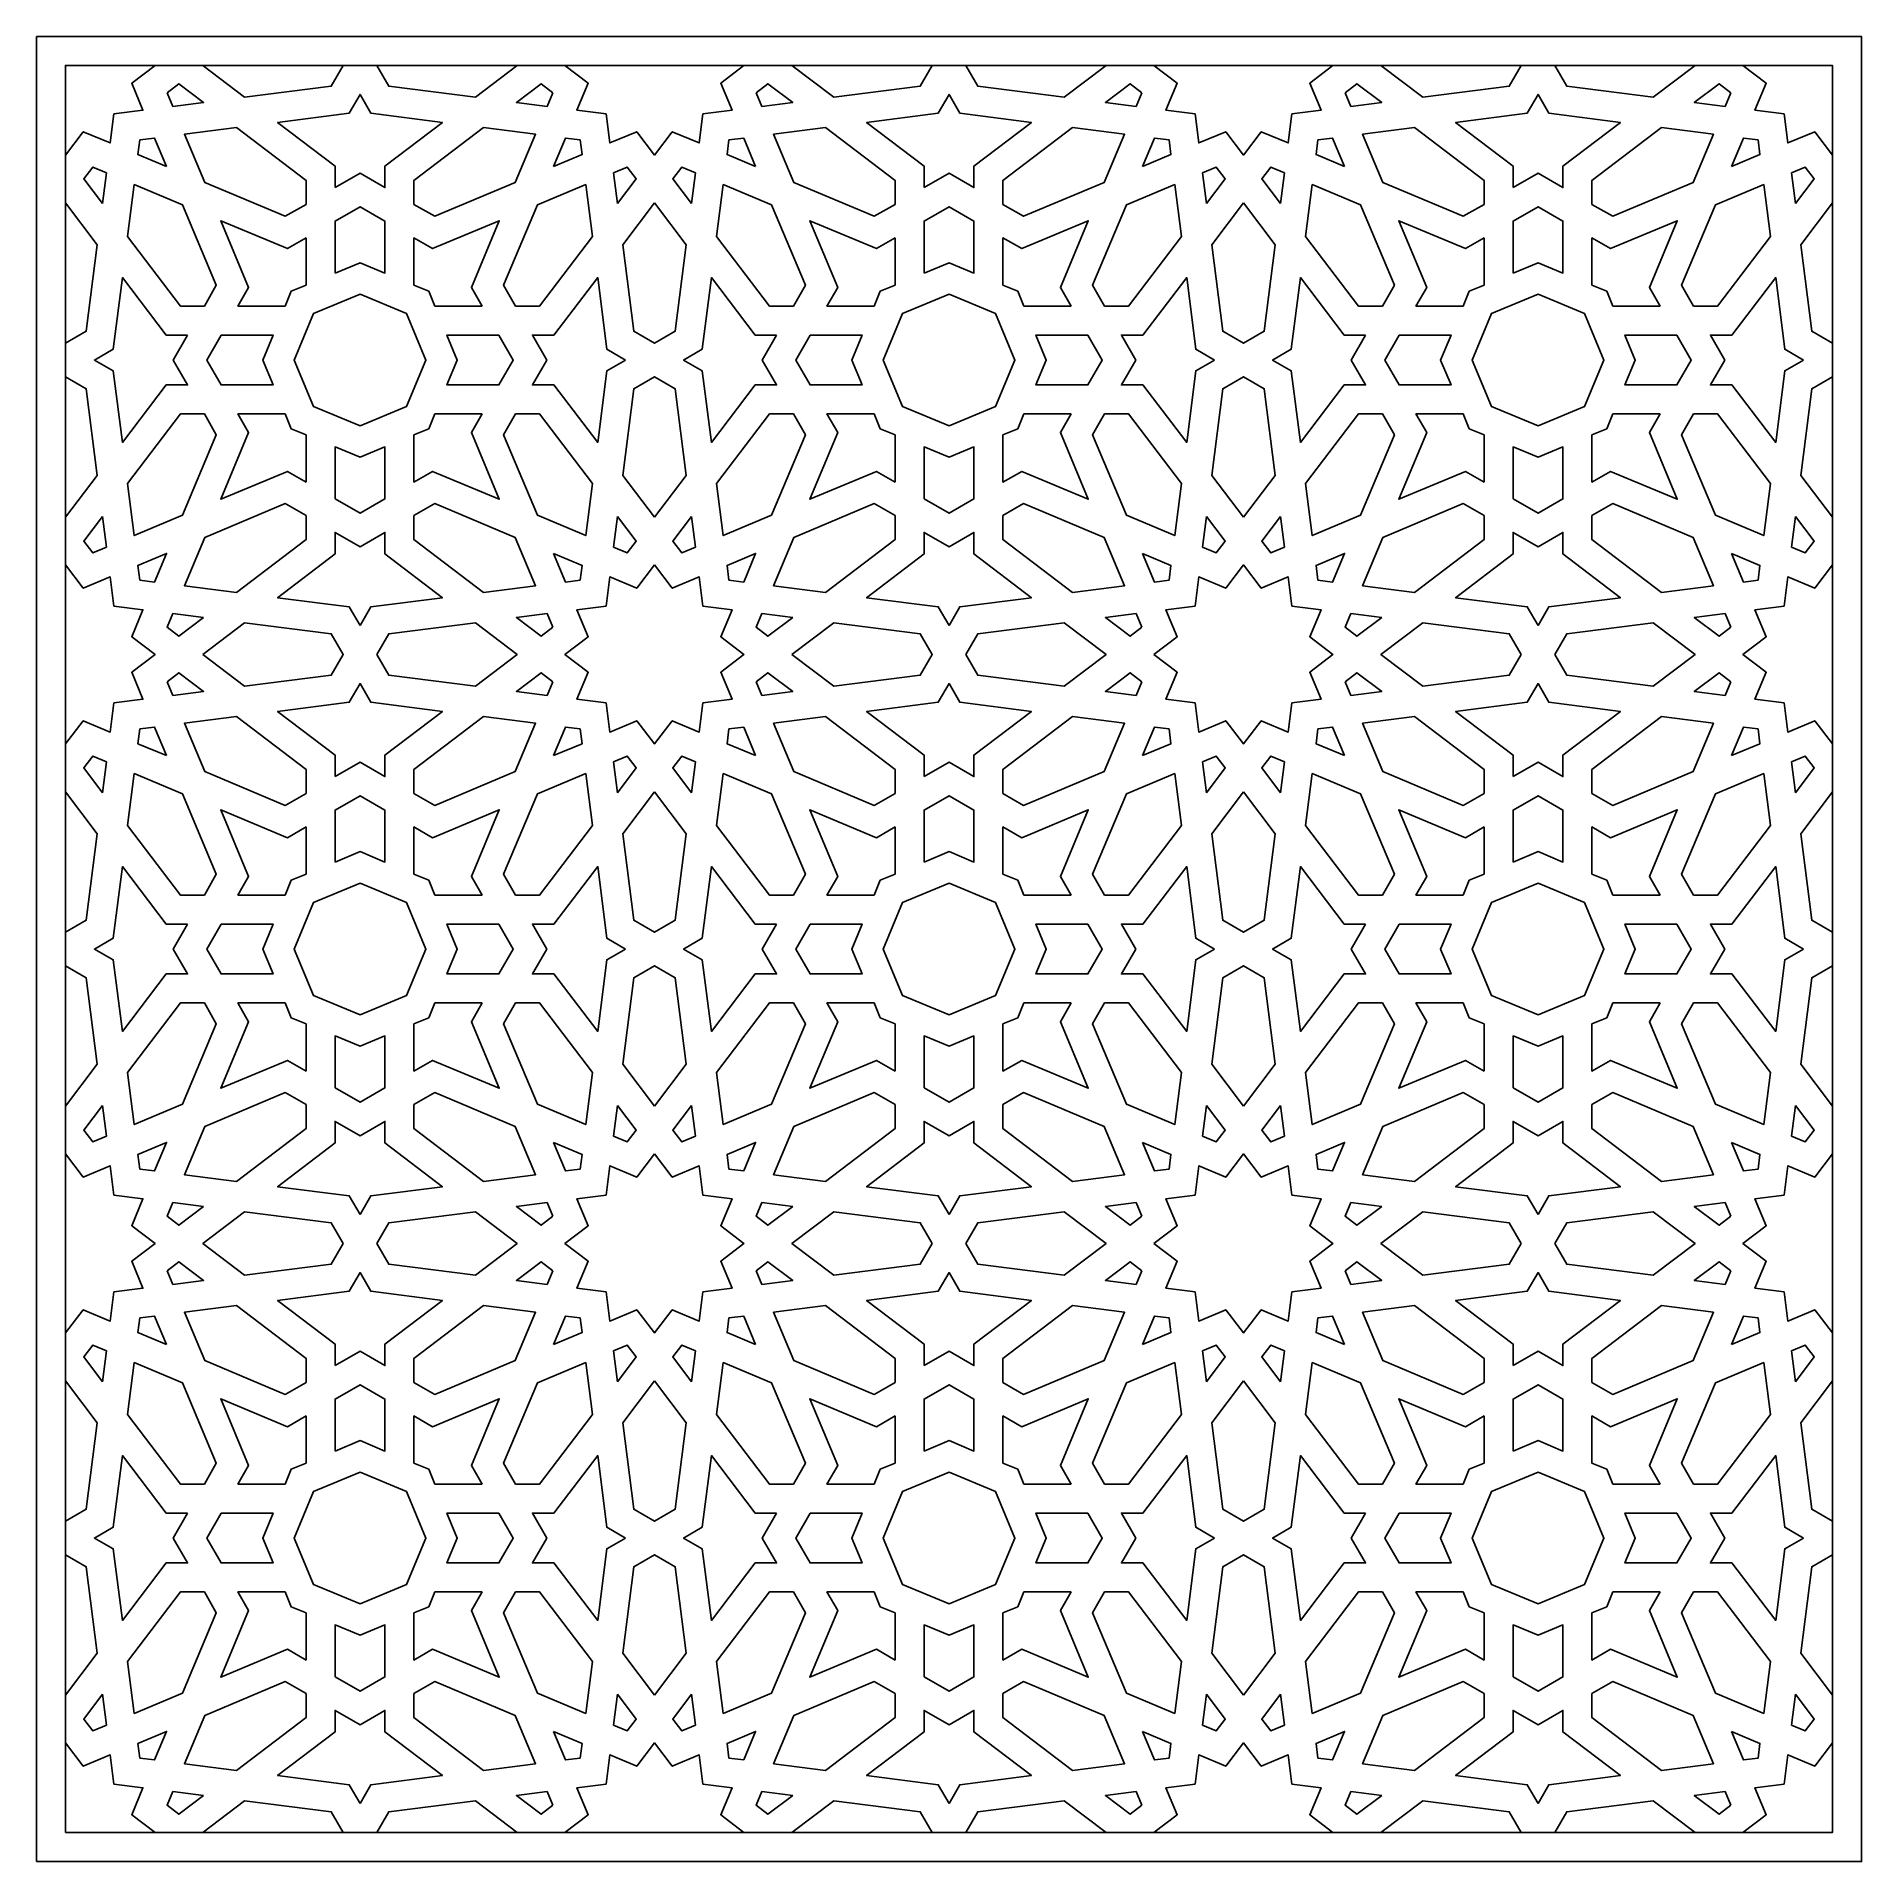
# Model space of a CAD drawing. Extents: x 230 to 522, y 189 to 482.
import ezdxf

# ---------------------------------------------------------------- set-up
doc = ezdxf.new("R2010")
doc.units = 0
doc.layers.get('0').update_dxf_attribs({"color": 1, "linetype": 'CONTINUOUS'})

msp = doc.modelspace()

# ---------------------------------------------------------------- linework, layer by layer
for points in [[(229.85, 189.26), (522.25, 189.26), (522.25, 481.66), (229.85, 481.66)], [(234.49, 193.91), (517.6, 193.91), (517.6, 477.02), (234.49, 477.02)], [(250.78, 472.65), (251.7, 470.46), (256.63, 471.08), (252.67, 474.1)], [(312.58, 472.65), (310.69, 474.1), (306.73, 471.08), (311.66, 470.46)], [(345.14, 472.65), (346.07, 470.46), (351, 471.08), (347.04, 474.1)], [(406.95, 472.65), (405.05, 474.1), (401.1, 471.08), (406.03, 470.46)], [(439.51, 472.65), (440.43, 470.46), (445.37, 471.08), (441.41, 474.1)], [(501.32, 472.65), (499.42, 474.1), (495.46, 471.08), (500.4, 470.46)], [(277.68, 457.45), (277.68, 460.9), (268.47, 467.91), (279.95, 469.38), (281.68, 472.37), (283.41, 469.38), (294.88, 467.91), (285.68, 460.9), (285.68, 457.45), (281.68, 459.76)], [(372.05, 457.45), (372.05, 460.9), (362.84, 467.91), (374.32, 469.38), (376.05, 472.37), (377.78, 469.38), (389.25, 467.91), (380.05, 460.9), (380.05, 457.45), (376.05, 459.76)], [(466.42, 457.45), (466.42, 460.9), (457.21, 467.91), (468.69, 469.38), (470.42, 472.37), (472.14, 469.38), (483.62, 467.91), (474.41, 460.9), (474.41, 457.45), (470.42, 459.76)], [(250.7, 460.81), (248.78, 465.4), (246.41, 465.1), (246.11, 462.73)], [(273.03, 454.77), (269.71, 452.85), (256.81, 458.25), (253.56, 466.01), (261.9, 467.07), (273.03, 458.6)], [(290.32, 454.77), (290.32, 458.6), (301.46, 467.07), (309.8, 466.01), (306.55, 458.25), (293.65, 452.85)], [(312.66, 460.81), (317.25, 462.73), (316.94, 465.1), (314.58, 465.4)], [(345.07, 460.81), (343.15, 465.4), (340.78, 465.1), (340.48, 462.73)], [(367.4, 454.77), (364.08, 452.85), (351.18, 458.25), (347.93, 466.01), (356.27, 467.07), (367.4, 458.6)], [(384.69, 454.77), (384.69, 458.6), (395.82, 467.07), (404.17, 466.01), (400.92, 458.25), (388.01, 452.85)], [(407.03, 460.81), (411.61, 462.73), (411.31, 465.1), (408.95, 465.4)], [(439.44, 460.81), (437.51, 465.4), (435.15, 465.1), (434.85, 462.73)], [(461.77, 454.77), (458.45, 452.85), (445.55, 458.25), (442.3, 466.01), (450.64, 467.07), (461.77, 458.6)], [(479.06, 454.77), (479.06, 458.6), (490.19, 467.07), (498.53, 466.01), (495.29, 458.25), (482.38, 452.85)], [(501.4, 460.81), (505.98, 462.73), (505.68, 465.1), (503.32, 465.4)], [(240.43, 454.88), (241.06, 459.81), (238.86, 460.73), (237.41, 458.84)], [(322.93, 454.88), (325.94, 458.84), (324.5, 460.73), (322.3, 459.81)], [(334.79, 454.88), (335.42, 459.81), (333.23, 460.73), (331.78, 458.84)], [(417.3, 454.88), (420.31, 458.84), (418.87, 460.73), (416.67, 459.81)], [(429.16, 454.88), (429.79, 459.81), (427.59, 460.73), (426.15, 458.84)], [(511.67, 454.88), (514.68, 458.84), (513.24, 460.73), (511.04, 459.81)], [(256.75, 438.48), (252.91, 438.48), (244.44, 449.61), (245.5, 457.95), (253.26, 454.7), (258.66, 441.8)], [(306.61, 438.48), (304.69, 441.8), (310.1, 454.7), (317.86, 457.95), (318.92, 449.61), (310.45, 438.48)], [(351.11, 438.48), (347.28, 438.48), (338.81, 449.61), (339.87, 457.95), (347.63, 454.7), (353.03, 441.8)], [(400.98, 438.48), (399.06, 441.8), (404.47, 454.7), (412.22, 457.95), (413.29, 449.61), (404.82, 438.48)], [(445.48, 438.48), (441.65, 438.48), (433.17, 449.61), (434.24, 457.95), (442, 454.7), (447.4, 441.8)], [(495.35, 438.48), (493.43, 441.8), (498.84, 454.7), (506.59, 457.95), (507.66, 449.61), (499.19, 438.48)], [(277.68, 443.77), (277.68, 452.08), (281.68, 454.39), (285.68, 452.08), (285.68, 443.77), (281.68, 445.42)], [(328.86, 455), (333.96, 448.31), (332.19, 434.43), (328.86, 432.51), (325.54, 434.43), (323.77, 448.31)], [(372.05, 443.77), (372.05, 452.08), (376.05, 454.39), (380.05, 452.08), (380.05, 443.77), (376.05, 445.42)], [(423.23, 455), (428.32, 448.31), (426.55, 434.43), (423.23, 432.51), (419.91, 434.43), (418.14, 448.31)], [(466.42, 443.77), (466.42, 452.08), (470.42, 454.39), (474.41, 452.08), (474.41, 443.77), (470.42, 445.42)], [(273.03, 449.4), (273.03, 441.84), (270.65, 440.86), (269.67, 438.48), (262.11, 438.48), (263.84, 441.47), (259.37, 452.14), (270.04, 447.67)], [(301.25, 438.48), (293.69, 438.48), (292.7, 440.86), (290.32, 441.84), (290.32, 449.4), (293.32, 447.67), (303.99, 452.14), (299.52, 441.47)], [(367.4, 449.4), (367.4, 441.84), (365.02, 440.86), (364.04, 438.48), (356.48, 438.48), (358.21, 441.47), (353.74, 452.14), (364.41, 447.67)], [(395.62, 438.48), (388.06, 438.48), (387.07, 440.86), (384.69, 441.84), (384.69, 449.4), (387.69, 447.67), (398.36, 452.14), (393.89, 441.47)], [(461.77, 449.4), (461.77, 441.84), (459.39, 440.86), (458.4, 438.48), (450.85, 438.48), (452.58, 441.47), (448.11, 452.14), (458.78, 447.67)], [(489.98, 438.48), (482.43, 438.48), (481.44, 440.86), (479.06, 441.84), (479.06, 449.4), (482.05, 447.67), (492.73, 452.14), (488.26, 441.47)], [(254.06, 433.83), (251.75, 429.83), (254.06, 425.83), (250.61, 425.83), (243.6, 416.63), (242.14, 428.1), (239.14, 429.83), (242.14, 431.56), (243.6, 443.04), (250.61, 433.83)], [(324.22, 429.83), (321.22, 428.1), (319.76, 416.63), (312.75, 425.83), (309.3, 425.83), (311.6, 429.83), (309.3, 433.83), (312.75, 433.83), (319.76, 443.04), (321.22, 431.56)], [(348.43, 433.83), (346.12, 429.83), (348.43, 425.83), (344.97, 425.83), (337.97, 416.63), (336.5, 428.1), (333.51, 429.83), (336.5, 431.56), (337.97, 443.04), (344.97, 433.83)], [(418.58, 429.83), (415.59, 428.1), (414.13, 416.63), (407.12, 425.83), (403.66, 425.83), (405.97, 429.83), (403.66, 433.83), (407.12, 433.83), (414.13, 443.04), (415.59, 431.56)], [(442.8, 433.83), (440.49, 429.83), (442.8, 425.83), (439.34, 425.83), (432.34, 416.63), (430.87, 428.1), (427.88, 429.83), (430.87, 431.56), (432.34, 443.04), (439.34, 433.83)], [(512.95, 429.83), (509.96, 428.1), (508.5, 416.63), (501.49, 425.83), (498.03, 425.83), (500.34, 429.83), (498.03, 433.83), (501.49, 433.83), (508.5, 443.04), (509.96, 431.56)], [(289.15, 437.3), (281.68, 440.39), (274.21, 437.3), (271.12, 429.83), (274.21, 422.36), (281.68, 419.27), (289.15, 422.36), (292.24, 429.83)], [(383.52, 437.3), (376.05, 440.39), (368.58, 437.3), (365.48, 429.83), (368.58, 422.36), (376.05, 419.27), (383.52, 422.36), (386.61, 429.83)], [(477.88, 437.3), (470.42, 440.39), (462.95, 437.3), (459.85, 429.83), (462.95, 422.36), (470.42, 419.27), (477.88, 422.36), (480.98, 429.83)], [(259.43, 433.83), (267.74, 433.83), (266.09, 429.83), (267.74, 425.83), (259.43, 425.83), (257.12, 429.83)], [(303.93, 433.83), (306.24, 429.83), (303.93, 425.83), (295.61, 425.83), (297.27, 429.83), (295.61, 433.83)], [(353.8, 433.83), (362.11, 433.83), (360.46, 429.83), (362.11, 425.83), (353.8, 425.83), (351.49, 429.83)], [(398.3, 433.83), (400.61, 429.83), (398.3, 425.83), (389.98, 425.83), (391.64, 429.83), (389.98, 433.83)], [(448.17, 433.83), (456.48, 433.83), (454.82, 429.83), (456.48, 425.83), (448.17, 425.83), (445.86, 429.83)], [(492.67, 433.83), (494.97, 429.83), (492.67, 425.83), (484.35, 425.83), (486.01, 429.83), (484.35, 433.83)], [(328.86, 404.66), (323.77, 411.35), (325.54, 425.23), (328.86, 427.15), (332.19, 425.23), (333.96, 411.35)], [(423.23, 404.66), (418.14, 411.35), (419.91, 425.23), (423.23, 427.15), (426.55, 425.23), (428.32, 411.35)], [(256.75, 421.19), (258.66, 417.86), (253.26, 404.96), (245.5, 401.71), (244.44, 410.05), (252.91, 421.19)], [(273.03, 410.26), (270.04, 411.99), (259.37, 407.52), (263.84, 418.19), (262.11, 421.19), (269.67, 421.19), (270.65, 418.81), (273.03, 417.82)], [(301.25, 421.19), (299.52, 418.19), (303.99, 407.52), (293.32, 411.99), (290.32, 410.26), (290.32, 417.82), (292.7, 418.81), (293.69, 421.19)], [(306.61, 421.19), (310.45, 421.19), (318.92, 410.05), (317.86, 401.71), (310.1, 404.96), (304.69, 417.86)], [(351.11, 421.19), (353.03, 417.86), (347.63, 404.96), (339.87, 401.71), (338.81, 410.05), (347.28, 421.19)], [(367.4, 410.26), (364.41, 411.99), (353.74, 407.52), (358.21, 418.19), (356.48, 421.19), (364.04, 421.19), (365.02, 418.81), (367.4, 417.82)], [(395.62, 421.19), (393.89, 418.19), (398.36, 407.52), (387.69, 411.99), (384.69, 410.26), (384.69, 417.82), (387.07, 418.81), (388.06, 421.19)], [(400.98, 421.19), (404.82, 421.19), (413.29, 410.05), (412.22, 401.71), (404.47, 404.96), (399.06, 417.86)], [(445.48, 421.19), (447.4, 417.86), (442, 404.96), (434.24, 401.71), (433.17, 410.05), (441.65, 421.19)], [(461.77, 410.26), (458.78, 411.99), (448.11, 407.52), (452.58, 418.19), (450.85, 421.19), (458.4, 421.19), (459.39, 418.81), (461.77, 417.82)], [(489.98, 421.19), (488.26, 418.19), (492.73, 407.52), (482.05, 411.99), (479.06, 410.26), (479.06, 417.82), (481.44, 418.81), (482.43, 421.19)], [(495.35, 421.19), (499.19, 421.19), (507.66, 410.05), (506.59, 401.71), (498.84, 404.96), (493.43, 417.86)], [(277.68, 407.58), (277.68, 415.9), (281.68, 414.24), (285.68, 415.9), (285.68, 407.58), (281.68, 405.27)], [(372.05, 407.58), (372.05, 415.9), (376.05, 414.24), (380.05, 415.9), (380.05, 407.58), (376.05, 405.27)], [(466.42, 407.58), (466.42, 415.9), (470.42, 414.24), (474.41, 415.9), (474.41, 407.58), (470.42, 405.27)], [(273.03, 404.9), (273.03, 401.06), (261.9, 392.59), (253.56, 393.65), (256.81, 401.41), (269.71, 406.82)], [(290.32, 404.9), (293.65, 406.82), (306.55, 401.41), (309.8, 393.65), (301.46, 392.59), (290.32, 401.06)], [(367.4, 404.9), (367.4, 401.06), (356.27, 392.59), (347.93, 393.65), (351.18, 401.41), (364.08, 406.82)], [(384.69, 404.9), (388.01, 406.82), (400.92, 401.41), (404.17, 393.65), (395.82, 392.59), (384.69, 401.06)], [(461.77, 404.9), (461.77, 401.06), (450.64, 392.59), (442.3, 393.65), (445.55, 401.41), (458.45, 406.82)], [(479.06, 404.9), (482.38, 406.82), (495.29, 401.41), (498.53, 393.65), (490.19, 392.59), (479.06, 401.06)], [(240.43, 404.78), (237.41, 400.82), (238.86, 398.93), (241.06, 399.85)], [(322.93, 404.78), (322.3, 399.85), (324.5, 398.93), (325.94, 400.82)], [(334.79, 404.78), (331.78, 400.82), (333.23, 398.93), (335.42, 399.85)], [(417.3, 404.78), (416.67, 399.85), (418.87, 398.93), (420.31, 400.82)], [(429.16, 404.78), (426.15, 400.82), (427.59, 398.93), (429.79, 399.85)], [(511.67, 404.78), (511.04, 399.85), (513.24, 398.93), (514.68, 400.82)], [(281.68, 387.29), (279.95, 390.29), (268.47, 391.75), (277.68, 398.76), (277.68, 402.22), (281.68, 399.91), (285.68, 402.22), (285.68, 398.76), (294.88, 391.75), (283.41, 390.29)], [(376.05, 387.29), (374.32, 390.29), (362.84, 391.75), (372.05, 398.76), (372.05, 402.22), (376.05, 399.91), (380.05, 402.22), (380.05, 398.76), (389.25, 391.75), (377.78, 390.29)], [(470.42, 387.29), (468.69, 390.29), (457.21, 391.75), (466.42, 398.76), (466.42, 402.22), (470.42, 399.91), (474.41, 402.22), (474.41, 398.76), (483.62, 391.75), (472.14, 390.29)], [(246.41, 394.57), (248.78, 394.26), (250.7, 398.85), (246.11, 396.93)], [(312.66, 398.85), (314.58, 394.26), (316.94, 394.57), (317.25, 396.93)], [(340.78, 394.57), (343.15, 394.26), (345.07, 398.85), (340.48, 396.93)], [(407.03, 398.85), (408.95, 394.26), (411.31, 394.57), (411.61, 396.93)], [(435.15, 394.57), (437.51, 394.26), (439.44, 398.85), (434.85, 396.93)], [(501.4, 398.85), (503.32, 394.26), (505.68, 394.57), (505.98, 396.93)], [(328.86, 396.99), (331.71, 393.25), (336.03, 395.07), (336.63, 390.41), (341.28, 389.82), (339.47, 385.49), (343.2, 382.65), (339.47, 379.81), (341.28, 375.48), (336.63, 374.88), (336.03, 370.23), (331.71, 372.04), (328.86, 368.31), (326.02, 372.04), (321.69, 370.23), (321.1, 374.88), (316.44, 375.48), (318.26, 379.81), (314.52, 382.65), (318.26, 385.49), (316.44, 389.82), (321.1, 390.41), (321.69, 395.07), (326.02, 393.25)], [(408.89, 382.65), (412.63, 385.49), (410.81, 389.82), (415.47, 390.41), (416.06, 395.07), (420.39, 393.25), (423.23, 396.99), (426.07, 393.25), (430.4, 395.07), (431, 390.41), (435.65, 389.82), (433.84, 385.49), (437.57, 382.65), (433.84, 379.81), (435.65, 375.48), (431, 374.88), (430.4, 370.23), (426.07, 372.04), (423.23, 368.31), (420.39, 372.04), (416.06, 370.23), (415.47, 374.88), (410.81, 375.48), (412.63, 379.81)], [(256.63, 388.58), (251.7, 389.21), (250.78, 387.01), (252.67, 385.57)], [(312.58, 387.01), (311.66, 389.21), (306.73, 388.58), (310.69, 385.57)], [(351, 388.58), (346.07, 389.21), (345.14, 387.01), (347.04, 385.57)], [(406.95, 387.01), (406.03, 389.21), (401.1, 388.58), (405.05, 385.57)], [(445.37, 388.58), (440.43, 389.21), (439.51, 387.01), (441.41, 385.57)], [(501.32, 387.01), (500.4, 389.21), (495.46, 388.58), (499.42, 385.57)], [(256.51, 382.65), (263.2, 387.74), (277.08, 385.97), (279, 382.65), (277.08, 379.32), (263.2, 377.55)], [(284.36, 382.65), (286.28, 385.97), (300.16, 387.74), (306.85, 382.65), (300.16, 377.55), (286.28, 379.32)], [(350.88, 382.65), (357.57, 387.74), (371.45, 385.97), (373.36, 382.65), (371.45, 379.32), (357.57, 377.55)], [(378.73, 382.65), (380.65, 385.97), (394.52, 387.74), (401.22, 382.65), (394.52, 377.55), (380.65, 379.32)], [(467.73, 382.65), (465.81, 379.32), (451.94, 377.55), (445.25, 382.65), (451.94, 387.74), (465.81, 385.97)], [(473.1, 382.65), (475.02, 385.97), (488.89, 387.74), (495.59, 382.65), (488.89, 377.55), (475.02, 379.32)], [(250.78, 378.28), (251.7, 376.09), (256.63, 376.72), (252.67, 379.73)], [(277.68, 363.08), (277.68, 366.54), (268.47, 373.54), (279.95, 375.01), (281.68, 378), (283.41, 375.01), (294.88, 373.54), (285.68, 366.54), (285.68, 363.08), (281.68, 365.39)], [(312.58, 378.28), (310.69, 379.73), (306.73, 376.72), (311.66, 376.09)], [(345.14, 378.28), (346.07, 376.09), (351, 376.72), (347.04, 379.73)], [(372.05, 363.08), (372.05, 366.54), (362.84, 373.54), (374.32, 375.01), (376.05, 378), (377.78, 375.01), (389.25, 373.54), (380.05, 366.54), (380.05, 363.08), (376.05, 365.39)], [(406.95, 378.28), (405.05, 379.73), (401.1, 376.72), (406.03, 376.09)], [(439.51, 378.28), (440.43, 376.09), (445.37, 376.72), (441.41, 379.73)], [(466.42, 363.08), (466.42, 366.54), (457.21, 373.54), (468.69, 375.01), (470.42, 378), (472.14, 375.01), (483.62, 373.54), (474.41, 366.54), (474.41, 363.08), (470.42, 365.39)], [(501.32, 378.28), (499.42, 379.73), (495.46, 376.72), (500.4, 376.09)], [(273.03, 360.4), (269.71, 358.48), (256.81, 363.88), (253.56, 371.64), (261.9, 372.7), (273.03, 364.23)], [(290.32, 360.4), (290.32, 364.23), (301.46, 372.7), (309.8, 371.64), (306.55, 363.88), (293.65, 358.48)], [(367.4, 360.4), (364.08, 358.48), (351.18, 363.88), (347.93, 371.64), (356.27, 372.7), (367.4, 364.23)], [(384.69, 360.4), (384.69, 364.23), (395.82, 372.7), (404.17, 371.64), (400.92, 363.88), (388.01, 358.48)], [(461.77, 360.4), (458.45, 358.48), (445.55, 363.88), (442.3, 371.64), (450.64, 372.7), (461.77, 364.23)], [(479.06, 360.4), (479.06, 364.23), (490.19, 372.7), (498.53, 371.64), (495.29, 363.88), (482.38, 358.48)], [(250.7, 366.44), (248.78, 371.03), (246.41, 370.73), (246.11, 368.36)], [(312.66, 366.44), (317.25, 368.36), (316.94, 370.73), (314.58, 371.03)], [(345.07, 366.44), (343.15, 371.03), (340.78, 370.73), (340.48, 368.36)], [(407.03, 366.44), (411.61, 368.36), (411.31, 370.73), (408.95, 371.03)], [(439.44, 366.44), (437.51, 371.03), (435.15, 370.73), (434.85, 368.36)], [(501.4, 366.44), (505.98, 368.36), (505.68, 370.73), (503.32, 371.03)], [(240.43, 360.51), (241.06, 365.45), (238.86, 366.37), (237.41, 364.47)], [(322.93, 360.51), (325.94, 364.47), (324.5, 366.37), (322.3, 365.45)], [(334.79, 360.51), (335.42, 365.45), (333.23, 366.37), (331.78, 364.47)], [(417.3, 360.51), (420.31, 364.47), (418.87, 366.37), (416.67, 365.45)], [(429.16, 360.51), (429.79, 365.45), (427.59, 366.37), (426.15, 364.47)], [(511.67, 360.51), (514.68, 364.47), (513.24, 366.37), (511.04, 365.45)], [(256.75, 344.11), (252.91, 344.11), (244.44, 355.24), (245.5, 363.58), (253.26, 360.33), (258.66, 347.43)], [(306.61, 344.11), (304.69, 347.43), (310.1, 360.33), (317.86, 363.58), (318.92, 355.24), (310.45, 344.11)], [(351.11, 344.11), (347.28, 344.11), (338.81, 355.24), (339.87, 363.58), (347.63, 360.33), (353.03, 347.43)], [(400.98, 344.11), (399.06, 347.43), (404.47, 360.33), (412.22, 363.58), (413.29, 355.24), (404.82, 344.11)], [(445.48, 344.11), (441.65, 344.11), (433.17, 355.24), (434.24, 363.58), (442, 360.33), (447.4, 347.43)], [(495.35, 344.11), (493.43, 347.43), (498.84, 360.33), (506.59, 363.58), (507.66, 355.24), (499.19, 344.11)], [(277.68, 349.4), (277.68, 357.71), (281.68, 360.02), (285.68, 357.71), (285.68, 349.4), (281.68, 351.06)], [(328.86, 360.63), (333.96, 353.94), (332.19, 340.06), (328.86, 338.15), (325.54, 340.06), (323.77, 353.94)], [(372.05, 349.4), (372.05, 357.71), (376.05, 360.02), (380.05, 357.71), (380.05, 349.4), (376.05, 351.06)], [(423.23, 360.63), (428.32, 353.94), (426.55, 340.06), (423.23, 338.15), (419.91, 340.06), (418.14, 353.94)], [(466.42, 349.4), (466.42, 357.71), (470.42, 360.02), (474.41, 357.71), (474.41, 349.4), (470.42, 351.06)], [(273.03, 355.03), (273.03, 347.47), (270.65, 346.49), (269.67, 344.11), (262.11, 344.11), (263.84, 347.1), (259.37, 357.77), (270.04, 353.3)], [(301.25, 344.11), (293.69, 344.11), (292.7, 346.49), (290.32, 347.47), (290.32, 355.03), (293.32, 353.3), (303.99, 357.77), (299.52, 347.1)], [(367.4, 355.03), (367.4, 347.47), (365.02, 346.49), (364.04, 344.11), (356.48, 344.11), (358.21, 347.1), (353.74, 357.77), (364.41, 353.3)], [(395.62, 344.11), (388.06, 344.11), (387.07, 346.49), (384.69, 347.47), (384.69, 355.03), (387.69, 353.3), (398.36, 357.77), (393.89, 347.1)], [(461.77, 355.03), (461.77, 347.47), (459.39, 346.49), (458.4, 344.11), (450.85, 344.11), (452.58, 347.1), (448.11, 357.77), (458.78, 353.3)], [(489.98, 344.11), (482.43, 344.11), (481.44, 346.49), (479.06, 347.47), (479.06, 355.03), (482.05, 353.3), (492.73, 357.77), (488.26, 347.1)], [(254.06, 339.46), (251.75, 335.46), (254.06, 331.46), (250.61, 331.46), (243.6, 322.26), (242.14, 333.73), (239.14, 335.46), (242.14, 337.19), (243.6, 348.67), (250.61, 339.46)], [(324.22, 335.46), (321.22, 333.73), (319.76, 322.26), (312.75, 331.46), (309.3, 331.46), (311.6, 335.46), (309.3, 339.46), (312.75, 339.46), (319.76, 348.67), (321.22, 337.19)], [(348.43, 339.46), (346.12, 335.46), (348.43, 331.46), (344.97, 331.46), (337.97, 322.26), (336.5, 333.73), (333.51, 335.46), (336.5, 337.19), (337.97, 348.67), (344.97, 339.46)], [(418.58, 335.46), (415.59, 333.73), (414.13, 322.26), (407.12, 331.46), (403.66, 331.46), (405.97, 335.46), (403.66, 339.46), (407.12, 339.46), (414.13, 348.67), (415.59, 337.19)], [(442.8, 339.46), (440.49, 335.46), (442.8, 331.46), (439.34, 331.46), (432.34, 322.26), (430.87, 333.73), (427.88, 335.46), (430.87, 337.19), (432.34, 348.67), (439.34, 339.46)], [(512.95, 335.46), (509.96, 333.73), (508.5, 322.26), (501.49, 331.46), (498.03, 331.46), (500.34, 335.46), (498.03, 339.46), (501.49, 339.46), (508.5, 348.67), (509.96, 337.19)], [(289.15, 342.93), (281.68, 346.03), (274.21, 342.93), (271.12, 335.46), (274.21, 327.99), (281.68, 324.9), (289.15, 327.99), (292.24, 335.46)], [(383.52, 342.93), (376.05, 346.03), (368.58, 342.93), (365.48, 335.46), (368.58, 327.99), (376.05, 324.9), (383.52, 327.99), (386.61, 335.46)], [(477.88, 342.93), (470.42, 346.03), (462.95, 342.93), (459.85, 335.46), (462.95, 327.99), (470.42, 324.9), (477.88, 327.99), (480.98, 335.46)], [(259.43, 339.46), (267.74, 339.46), (266.09, 335.46), (267.74, 331.46), (259.43, 331.46), (257.12, 335.46)], [(303.93, 339.46), (306.24, 335.46), (303.93, 331.46), (295.61, 331.46), (297.27, 335.46), (295.61, 339.46)], [(353.8, 339.46), (362.11, 339.46), (360.46, 335.46), (362.11, 331.46), (353.8, 331.46), (351.49, 335.46)], [(398.3, 339.46), (400.61, 335.46), (398.3, 331.46), (389.98, 331.46), (391.64, 335.46), (389.98, 339.46)], [(448.17, 339.46), (456.48, 339.46), (454.82, 335.46), (456.48, 331.46), (448.17, 331.46), (445.86, 335.46)], [(492.67, 339.46), (494.97, 335.46), (492.67, 331.46), (484.35, 331.46), (486.01, 335.46), (484.35, 339.46)], [(328.86, 310.29), (323.77, 316.99), (325.54, 330.86), (328.86, 332.78), (332.19, 330.86), (333.96, 316.99)], [(423.23, 310.29), (418.14, 316.99), (419.91, 330.86), (423.23, 332.78), (426.55, 330.86), (428.32, 316.99)], [(256.75, 326.82), (258.66, 323.5), (253.26, 310.59), (245.5, 307.34), (244.44, 315.69), (252.91, 326.82)], [(273.03, 315.9), (270.04, 317.62), (259.37, 313.15), (263.84, 323.82), (262.11, 326.82), (269.67, 326.82), (270.65, 324.44), (273.03, 323.45)], [(301.25, 326.82), (299.52, 323.82), (303.99, 313.15), (293.32, 317.62), (290.32, 315.9), (290.32, 323.45), (292.7, 324.44), (293.69, 326.82)], [(306.61, 326.82), (310.45, 326.82), (318.92, 315.69), (317.86, 307.34), (310.1, 310.59), (304.69, 323.5)], [(351.11, 326.82), (353.03, 323.5), (347.63, 310.59), (339.87, 307.34), (338.81, 315.69), (347.28, 326.82)], [(367.4, 315.9), (364.41, 317.62), (353.74, 313.15), (358.21, 323.82), (356.48, 326.82), (364.04, 326.82), (365.02, 324.44), (367.4, 323.45)], [(395.62, 326.82), (393.89, 323.82), (398.36, 313.15), (387.69, 317.62), (384.69, 315.9), (384.69, 323.45), (387.07, 324.44), (388.06, 326.82)], [(400.98, 326.82), (404.82, 326.82), (413.29, 315.69), (412.22, 307.34), (404.47, 310.59), (399.06, 323.5)], [(445.48, 326.82), (447.4, 323.5), (442, 310.59), (434.24, 307.34), (433.17, 315.69), (441.65, 326.82)], [(461.77, 315.9), (458.78, 317.62), (448.11, 313.15), (452.58, 323.82), (450.85, 326.82), (458.4, 326.82), (459.39, 324.44), (461.77, 323.45)], [(489.98, 326.82), (488.26, 323.82), (492.73, 313.15), (482.05, 317.62), (479.06, 315.9), (479.06, 323.45), (481.44, 324.44), (482.43, 326.82)], [(495.35, 326.82), (499.19, 326.82), (507.66, 315.69), (506.59, 307.34), (498.84, 310.59), (493.43, 323.5)], [(277.68, 313.21), (277.68, 321.53), (281.68, 319.87), (285.68, 321.53), (285.68, 313.21), (281.68, 310.9)], [(372.05, 313.21), (372.05, 321.53), (376.05, 319.87), (380.05, 321.53), (380.05, 313.21), (376.05, 310.9)], [(466.42, 313.21), (466.42, 321.53), (470.42, 319.87), (474.41, 321.53), (474.41, 313.21), (470.42, 310.9)], [(240.43, 310.41), (237.41, 306.46), (238.86, 304.56), (241.06, 305.48)], [(273.03, 310.53), (273.03, 306.69), (261.9, 298.22), (253.56, 299.29), (256.81, 307.04), (269.71, 312.45)], [(290.32, 310.53), (293.65, 312.45), (306.55, 307.04), (309.8, 299.29), (301.46, 298.22), (290.32, 306.69)], [(322.93, 310.41), (322.3, 305.48), (324.5, 304.56), (325.94, 306.46)], [(334.79, 310.41), (331.78, 306.46), (333.23, 304.56), (335.42, 305.48)], [(367.4, 310.53), (367.4, 306.69), (356.27, 298.22), (347.93, 299.29), (351.18, 307.04), (364.08, 312.45)], [(384.69, 310.53), (388.01, 312.45), (400.92, 307.04), (404.17, 299.29), (395.82, 298.22), (384.69, 306.69)], [(417.3, 310.41), (416.67, 305.48), (418.87, 304.56), (420.31, 306.46)], [(429.16, 310.41), (426.15, 306.46), (427.59, 304.56), (429.79, 305.48)], [(461.77, 310.53), (461.77, 306.69), (450.64, 298.22), (442.3, 299.29), (445.55, 307.04), (458.45, 312.45)], [(479.06, 310.53), (482.38, 312.45), (495.29, 307.04), (498.53, 299.29), (490.19, 298.22), (479.06, 306.69)], [(511.67, 310.41), (511.04, 305.48), (513.24, 304.56), (514.68, 306.46)], [(281.68, 292.93), (279.95, 295.92), (268.47, 297.38), (277.68, 304.39), (277.68, 307.85), (281.68, 305.54), (285.68, 307.85), (285.68, 304.39), (294.88, 297.38), (283.41, 295.92)], [(376.05, 292.93), (374.32, 295.92), (362.84, 297.38), (372.05, 304.39), (372.05, 307.85), (376.05, 305.54), (380.05, 307.85), (380.05, 304.39), (389.25, 297.38), (377.78, 295.92)], [(470.42, 292.93), (468.69, 295.92), (457.21, 297.38), (466.42, 304.39), (466.42, 307.85), (470.42, 305.54), (474.41, 307.85), (474.41, 304.39), (483.62, 297.38), (472.14, 295.92)], [(246.41, 300.2), (248.78, 299.9), (250.7, 304.48), (246.11, 302.56)], [(312.66, 304.48), (314.58, 299.9), (316.94, 300.2), (317.25, 302.56)], [(340.78, 300.2), (343.15, 299.9), (345.07, 304.48), (340.48, 302.56)], [(407.03, 304.48), (408.95, 299.9), (411.31, 300.2), (411.61, 302.56)], [(435.15, 300.2), (437.51, 299.9), (439.44, 304.48), (434.85, 302.56)], [(501.4, 304.48), (503.32, 299.9), (505.68, 300.2), (505.98, 302.56)], [(328.86, 302.62), (331.71, 298.89), (336.03, 300.7), (336.63, 296.04), (341.28, 295.45), (339.47, 291.12), (343.2, 288.28), (339.47, 285.44), (341.28, 281.11), (336.63, 280.51), (336.03, 275.86), (331.71, 277.67), (328.86, 273.94), (326.02, 277.67), (321.69, 275.86), (321.1, 280.51), (316.44, 281.11), (318.26, 285.44), (314.52, 288.28), (318.26, 291.12), (316.44, 295.45), (321.1, 296.04), (321.69, 300.7), (326.02, 298.89)], [(408.89, 288.28), (412.63, 291.12), (410.81, 295.45), (415.47, 296.04), (416.06, 300.7), (420.39, 298.89), (423.23, 302.62), (426.07, 298.89), (430.4, 300.7), (431, 296.04), (435.65, 295.45), (433.84, 291.12), (437.57, 288.28), (433.84, 285.44), (435.65, 281.11), (431, 280.51), (430.4, 275.86), (426.07, 277.67), (423.23, 273.94), (420.39, 277.67), (416.06, 275.86), (415.47, 280.51), (410.81, 281.11), (412.63, 285.44)], [(256.63, 294.21), (251.7, 294.84), (250.78, 292.64), (252.67, 291.2)], [(279, 288.28), (277.08, 284.96), (263.2, 283.19), (256.51, 288.28), (263.2, 293.37), (277.08, 291.6)], [(284.36, 288.28), (286.28, 291.6), (300.16, 293.37), (306.85, 288.28), (300.16, 283.19), (286.28, 284.96)], [(312.58, 292.64), (311.66, 294.84), (306.73, 294.21), (310.69, 291.2)], [(351, 294.21), (346.07, 294.84), (345.14, 292.64), (347.04, 291.2)], [(373.36, 288.28), (371.45, 284.96), (357.57, 283.19), (350.88, 288.28), (357.57, 293.37), (371.45, 291.6)], [(378.73, 288.28), (380.65, 291.6), (394.52, 293.37), (401.22, 288.28), (394.52, 283.19), (380.65, 284.96)], [(406.95, 292.64), (406.03, 294.84), (401.1, 294.21), (405.05, 291.2)], [(445.37, 294.21), (440.43, 294.84), (439.51, 292.64), (441.41, 291.2)], [(467.73, 288.28), (465.81, 284.96), (451.94, 283.19), (445.25, 288.28), (451.94, 293.37), (465.81, 291.6)], [(473.1, 288.28), (475.02, 291.6), (488.89, 293.37), (495.59, 288.28), (488.89, 283.19), (475.02, 284.96)], [(501.32, 292.64), (500.4, 294.84), (495.46, 294.21), (499.42, 291.2)], [(250.78, 283.92), (251.7, 281.72), (256.63, 282.35), (252.67, 285.36)], [(277.68, 268.71), (277.68, 272.17), (268.47, 279.17), (279.95, 280.64), (281.68, 283.63), (283.41, 280.64), (294.88, 279.17), (285.68, 272.17), (285.68, 268.71), (281.68, 271.02)], [(312.58, 283.92), (310.69, 285.36), (306.73, 282.35), (311.66, 281.72)], [(345.14, 283.92), (346.07, 281.72), (351, 282.35), (347.04, 285.36)], [(372.05, 268.71), (372.05, 272.17), (362.84, 279.17), (374.32, 280.64), (376.05, 283.63), (377.78, 280.64), (389.25, 279.17), (380.05, 272.17), (380.05, 268.71), (376.05, 271.02)], [(406.95, 283.92), (405.05, 285.36), (401.1, 282.35), (406.03, 281.72)], [(439.51, 283.92), (440.43, 281.72), (445.37, 282.35), (441.41, 285.36)], [(466.42, 268.71), (466.42, 272.17), (457.21, 279.17), (468.69, 280.64), (470.42, 283.63), (472.14, 280.64), (483.62, 279.17), (474.41, 272.17), (474.41, 268.71), (470.42, 271.02)], [(501.32, 283.92), (499.42, 285.36), (495.46, 282.35), (500.4, 281.72)], [(273.03, 266.03), (269.71, 264.11), (256.81, 269.51), (253.56, 277.27), (261.9, 278.34), (273.03, 269.86)], [(290.32, 266.03), (290.32, 269.86), (301.46, 278.34), (309.8, 277.27), (306.55, 269.51), (293.65, 264.11)], [(367.4, 266.03), (364.08, 264.11), (351.18, 269.51), (347.93, 277.27), (356.27, 278.34), (367.4, 269.86)], [(384.69, 266.03), (384.69, 269.86), (395.82, 278.34), (404.17, 277.27), (400.92, 269.51), (388.01, 264.11)], [(461.77, 266.03), (458.45, 264.11), (445.55, 269.51), (442.3, 277.27), (450.64, 278.34), (461.77, 269.86)], [(479.06, 266.03), (479.06, 269.86), (490.19, 278.34), (498.53, 277.27), (495.29, 269.51), (482.38, 264.11)], [(250.7, 272.07), (248.78, 276.66), (246.41, 276.36), (246.11, 274)], [(312.66, 272.07), (317.25, 274), (316.94, 276.36), (314.58, 276.66)], [(345.07, 272.07), (343.15, 276.66), (340.78, 276.36), (340.48, 274)], [(407.03, 272.07), (411.61, 274), (411.31, 276.36), (408.95, 276.66)], [(439.44, 272.07), (437.51, 276.66), (435.15, 276.36), (434.85, 274)], [(501.4, 272.07), (505.98, 274), (505.68, 276.36), (503.32, 276.66)], [(240.43, 266.14), (241.06, 271.08), (238.86, 272), (237.41, 270.1)], [(322.93, 266.14), (325.94, 270.1), (324.5, 272), (322.3, 271.08)], [(334.79, 266.14), (335.42, 271.08), (333.23, 272), (331.78, 270.1)], [(417.3, 266.14), (420.31, 270.1), (418.87, 272), (416.67, 271.08)], [(429.16, 266.14), (429.79, 271.08), (427.59, 272), (426.15, 270.1)], [(511.67, 266.14), (514.68, 270.1), (513.24, 272), (511.04, 271.08)], [(256.75, 249.74), (252.91, 249.74), (244.44, 260.87), (245.5, 269.21), (253.26, 265.96), (258.66, 253.06)], [(306.61, 249.74), (304.69, 253.06), (310.1, 265.96), (317.86, 269.21), (318.92, 260.87), (310.45, 249.74)], [(351.11, 249.74), (347.28, 249.74), (338.81, 260.87), (339.87, 269.21), (347.63, 265.96), (353.03, 253.06)], [(400.98, 249.74), (399.06, 253.06), (404.47, 265.96), (412.22, 269.21), (413.29, 260.87), (404.82, 249.74)], [(445.48, 249.74), (441.65, 249.74), (433.17, 260.87), (434.24, 269.21), (442, 265.96), (447.4, 253.06)], [(495.35, 249.74), (493.43, 253.06), (498.84, 265.96), (506.59, 269.21), (507.66, 260.87), (499.19, 249.74)], [(328.86, 266.26), (333.96, 259.57), (332.19, 245.7), (328.86, 243.78), (325.54, 245.7), (323.77, 259.57)], [(423.23, 266.26), (428.32, 259.57), (426.55, 245.7), (423.23, 243.78), (419.91, 245.7), (418.14, 259.57)], [(273.03, 260.66), (273.03, 253.11), (270.65, 252.12), (269.67, 249.74), (262.11, 249.74), (263.84, 252.73), (259.37, 263.4), (270.04, 258.93)], [(277.68, 255.03), (277.68, 263.35), (281.68, 265.65), (285.68, 263.35), (285.68, 255.03), (281.68, 256.69)], [(301.25, 249.74), (293.69, 249.74), (292.7, 252.12), (290.32, 253.11), (290.32, 260.66), (293.32, 258.93), (303.99, 263.4), (299.52, 252.73)], [(367.4, 260.66), (367.4, 253.11), (365.02, 252.12), (364.04, 249.74), (356.48, 249.74), (358.21, 252.73), (353.74, 263.4), (364.41, 258.93)], [(372.05, 255.03), (372.05, 263.35), (376.05, 265.65), (380.05, 263.35), (380.05, 255.03), (376.05, 256.69)], [(395.62, 249.74), (388.06, 249.74), (387.07, 252.12), (384.69, 253.11), (384.69, 260.66), (387.69, 258.93), (398.36, 263.4), (393.89, 252.73)], [(461.77, 260.66), (461.77, 253.11), (459.39, 252.12), (458.4, 249.74), (450.85, 249.74), (452.58, 252.73), (448.11, 263.4), (458.78, 258.93)], [(466.42, 255.03), (466.42, 263.35), (470.42, 265.65), (474.41, 263.35), (474.41, 255.03), (470.42, 256.69)], [(489.98, 249.74), (482.43, 249.74), (481.44, 252.12), (479.06, 253.11), (479.06, 260.66), (482.05, 258.93), (492.73, 263.4), (488.26, 252.73)], [(254.06, 245.09), (251.75, 241.09), (254.06, 237.1), (250.61, 237.1), (243.6, 227.89), (242.14, 239.37), (239.14, 241.09), (242.14, 242.82), (243.6, 254.3), (250.61, 245.09)], [(289.15, 248.56), (281.68, 251.66), (274.21, 248.56), (271.12, 241.09), (274.21, 233.63), (281.68, 230.53), (289.15, 233.63), (292.24, 241.09)], [(324.22, 241.09), (321.22, 239.37), (319.76, 227.89), (312.75, 237.1), (309.3, 237.1), (311.6, 241.09), (309.3, 245.09), (312.75, 245.09), (319.76, 254.3), (321.22, 242.82)], [(348.43, 245.09), (346.12, 241.09), (348.43, 237.1), (344.97, 237.1), (337.97, 227.89), (336.5, 239.37), (333.51, 241.09), (336.5, 242.82), (337.97, 254.3), (344.97, 245.09)], [(383.52, 248.56), (376.05, 251.66), (368.58, 248.56), (365.48, 241.09), (368.58, 233.63), (376.05, 230.53), (383.52, 233.63), (386.61, 241.09)], [(418.58, 241.09), (415.59, 239.37), (414.13, 227.89), (407.12, 237.1), (403.66, 237.1), (405.97, 241.09), (403.66, 245.09), (407.12, 245.09), (414.13, 254.3), (415.59, 242.82)], [(442.8, 245.09), (440.49, 241.09), (442.8, 237.1), (439.34, 237.1), (432.34, 227.89), (430.87, 239.37), (427.88, 241.09), (430.87, 242.82), (432.34, 254.3), (439.34, 245.09)], [(477.88, 248.56), (470.42, 251.66), (462.95, 248.56), (459.85, 241.09), (462.95, 233.63), (470.42, 230.53), (477.88, 233.63), (480.98, 241.09)], [(512.95, 241.09), (509.96, 239.37), (508.5, 227.89), (501.49, 237.1), (498.03, 237.1), (500.34, 241.09), (498.03, 245.09), (501.49, 245.09), (508.5, 254.3), (509.96, 242.82)], [(259.43, 245.09), (267.74, 245.09), (266.09, 241.09), (267.74, 237.1), (259.43, 237.1), (257.12, 241.09)], [(303.93, 245.09), (306.24, 241.09), (303.93, 237.1), (295.61, 237.1), (297.27, 241.09), (295.61, 245.09)], [(353.8, 245.09), (362.11, 245.09), (360.46, 241.09), (362.11, 237.1), (353.8, 237.1), (351.49, 241.09)], [(398.3, 245.09), (400.61, 241.09), (398.3, 237.1), (389.98, 237.1), (391.64, 241.09), (389.98, 245.09)], [(448.17, 245.09), (456.48, 245.09), (454.82, 241.09), (456.48, 237.1), (448.17, 237.1), (445.86, 241.09)], [(492.67, 245.09), (494.97, 241.09), (492.67, 237.1), (484.35, 237.1), (486.01, 241.09), (484.35, 245.09)], [(328.86, 215.92), (323.77, 222.62), (325.54, 236.49), (328.86, 238.41), (332.19, 236.49), (333.96, 222.62)], [(423.23, 215.92), (418.14, 222.62), (419.91, 236.49), (423.23, 238.41), (426.55, 236.49), (428.32, 222.62)], [(256.75, 232.45), (258.66, 229.13), (253.26, 216.22), (245.5, 212.98), (244.44, 221.32), (252.91, 232.45)], [(273.03, 221.53), (270.04, 223.26), (259.37, 218.78), (263.84, 229.46), (262.11, 232.45), (269.67, 232.45), (270.65, 230.07), (273.03, 229.08)], [(301.25, 232.45), (299.52, 229.46), (303.99, 218.78), (293.32, 223.26), (290.32, 221.53), (290.32, 229.08), (292.7, 230.07), (293.69, 232.45)], [(306.61, 232.45), (310.45, 232.45), (318.92, 221.32), (317.86, 212.98), (310.1, 216.22), (304.69, 229.13)], [(351.11, 232.45), (353.03, 229.13), (347.63, 216.22), (339.87, 212.98), (338.81, 221.32), (347.28, 232.45)], [(367.4, 221.53), (364.41, 223.26), (353.74, 218.78), (358.21, 229.46), (356.48, 232.45), (364.04, 232.45), (365.02, 230.07), (367.4, 229.08)], [(395.62, 232.45), (393.89, 229.46), (398.36, 218.78), (387.69, 223.26), (384.69, 221.53), (384.69, 229.08), (387.07, 230.07), (388.06, 232.45)], [(400.98, 232.45), (404.82, 232.45), (413.29, 221.32), (412.22, 212.98), (404.47, 216.22), (399.06, 229.13)], [(445.48, 232.45), (447.4, 229.13), (442, 216.22), (434.24, 212.98), (433.17, 221.32), (441.65, 232.45)], [(461.77, 221.53), (458.78, 223.26), (448.11, 218.78), (452.58, 229.46), (450.85, 232.45), (458.4, 232.45), (459.39, 230.07), (461.77, 229.08)], [(489.98, 232.45), (488.26, 229.46), (492.73, 218.78), (482.05, 223.26), (479.06, 221.53), (479.06, 229.08), (481.44, 230.07), (482.43, 232.45)], [(495.35, 232.45), (499.19, 232.45), (507.66, 221.32), (506.59, 212.98), (498.84, 216.22), (493.43, 229.13)], [(277.68, 218.84), (277.68, 227.16), (281.68, 225.5), (285.68, 227.16), (285.68, 218.84), (281.68, 216.54)], [(372.05, 218.84), (372.05, 227.16), (376.05, 225.5), (380.05, 227.16), (380.05, 218.84), (376.05, 216.54)], [(466.42, 218.84), (466.42, 227.16), (470.42, 225.5), (474.41, 227.16), (474.41, 218.84), (470.42, 216.54)], [(273.03, 216.16), (273.03, 212.32), (261.9, 203.85), (253.56, 204.92), (256.81, 212.67), (269.71, 218.08)], [(290.32, 216.16), (293.65, 218.08), (306.55, 212.67), (309.8, 204.92), (301.46, 203.85), (290.32, 212.32)], [(367.4, 216.16), (367.4, 212.32), (356.27, 203.85), (347.93, 204.92), (351.18, 212.67), (364.08, 218.08)], [(384.69, 216.16), (388.01, 218.08), (400.92, 212.67), (404.17, 204.92), (395.82, 203.85), (384.69, 212.32)], [(461.77, 216.16), (461.77, 212.32), (450.64, 203.85), (442.3, 204.92), (445.55, 212.67), (458.45, 218.08)], [(479.06, 216.16), (482.38, 218.08), (495.29, 212.67), (498.53, 204.92), (490.19, 203.85), (479.06, 212.32)], [(240.43, 216.05), (237.41, 212.09), (238.86, 210.19), (241.06, 211.11)], [(281.68, 198.56), (279.95, 201.55), (268.47, 203.02), (277.68, 210.02), (277.68, 213.48), (281.68, 211.17), (285.68, 213.48), (285.68, 210.02), (294.88, 203.02), (283.41, 201.55)], [(322.93, 216.05), (322.3, 211.11), (324.5, 210.19), (325.94, 212.09)], [(334.79, 216.05), (331.78, 212.09), (333.23, 210.19), (335.42, 211.11)], [(376.05, 198.56), (374.32, 201.55), (362.84, 203.02), (372.05, 210.02), (372.05, 213.48), (376.05, 211.17), (380.05, 213.48), (380.05, 210.02), (389.25, 203.02), (377.78, 201.55)], [(417.3, 216.05), (416.67, 211.11), (418.87, 210.19), (420.31, 212.09)], [(429.16, 216.05), (426.15, 212.09), (427.59, 210.19), (429.79, 211.11)], [(470.42, 198.56), (468.69, 201.55), (457.21, 203.02), (466.42, 210.02), (466.42, 213.48), (470.42, 211.17), (474.41, 213.48), (474.41, 210.02), (483.62, 203.02), (472.14, 201.55)], [(511.67, 216.05), (511.04, 211.11), (513.24, 210.19), (514.68, 212.09)], [(246.41, 205.83), (248.78, 205.53), (250.7, 210.11), (246.11, 208.19)], [(312.66, 210.11), (314.58, 205.53), (316.94, 205.83), (317.25, 208.19)], [(340.78, 205.83), (343.15, 205.53), (345.07, 210.11), (340.48, 208.19)], [(407.03, 210.11), (408.95, 205.53), (411.31, 205.83), (411.61, 208.19)], [(435.15, 205.83), (437.51, 205.53), (439.44, 210.11), (434.85, 208.19)], [(501.4, 210.11), (503.32, 205.53), (505.68, 205.83), (505.98, 208.19)], [(256.63, 199.84), (251.7, 200.47), (250.78, 198.27), (252.67, 196.83)], [(312.58, 198.27), (311.66, 200.47), (306.73, 199.84), (310.69, 196.83)], [(351, 199.84), (346.07, 200.47), (345.14, 198.27), (347.04, 196.83)], [(406.95, 198.27), (406.03, 200.47), (401.1, 199.84), (405.05, 196.83)], [(445.37, 199.84), (440.43, 200.47), (439.51, 198.27), (441.41, 196.83)], [(501.32, 198.27), (500.4, 200.47), (495.46, 199.84), (499.42, 196.83)]]:
    msp.add_lwpolyline(points, close=True)
for points in [[(248.84, 477.02), (245.1, 474.17), (246.91, 469.85), (242.26, 469.25), (241.67, 464.6), (237.34, 466.41), (234.49, 462.67)], [(279, 477.02), (277.08, 473.69), (263.2, 471.92), (256.51, 477.02)], [(306.85, 477.02), (300.16, 471.92), (286.28, 473.69), (284.36, 477.02)], [(343.2, 477.02), (339.47, 474.17), (341.28, 469.85), (336.63, 469.25), (336.03, 464.6), (331.71, 466.41), (328.86, 462.67), (326.02, 466.41), (321.69, 464.6), (321.1, 469.25), (316.44, 469.85), (318.26, 474.17), (314.52, 477.02)], [(373.36, 477.02), (371.45, 473.69), (357.57, 471.92), (350.88, 477.02)], [(401.22, 477.02), (394.52, 471.92), (380.65, 473.69), (378.73, 477.02)], [(437.57, 477.02), (433.84, 474.17), (435.65, 469.85), (431, 469.25), (430.4, 464.6), (426.07, 466.41), (423.23, 462.67), (420.39, 466.41), (416.06, 464.6), (415.47, 469.25), (410.81, 469.85), (412.63, 474.17), (408.89, 477.02)], [(467.73, 477.02), (465.81, 473.69), (451.94, 471.92), (445.25, 477.02)], [(495.59, 477.02), (488.89, 471.92), (475.02, 473.69), (473.1, 477.02)], [(517.6, 462.67), (514.76, 466.41), (510.43, 464.6), (509.84, 469.25), (505.18, 469.85), (506.99, 474.17), (503.26, 477.02)], [(234.49, 455), (239.59, 448.31), (237.82, 434.43), (234.49, 432.51)], [(517.6, 432.51), (514.28, 434.43), (512.51, 448.31), (517.6, 455)], [(234.49, 427.15), (237.82, 425.23), (239.59, 411.35), (234.49, 404.66)], [(517.6, 404.66), (512.51, 411.35), (514.28, 425.23), (517.6, 427.15)], [(234.49, 396.99), (237.34, 393.25), (241.67, 395.07), (242.26, 390.41), (246.91, 389.82), (245.1, 385.49), (248.84, 382.65), (245.1, 379.81), (246.91, 375.48), (242.26, 374.88), (241.67, 370.23), (237.34, 372.04), (234.49, 368.31)], [(517.6, 368.31), (514.76, 372.04), (510.43, 370.23), (509.84, 374.88), (505.18, 375.48), (506.99, 379.81), (503.26, 382.65), (506.99, 385.49), (505.18, 389.82), (509.84, 390.41), (510.43, 395.07), (514.76, 393.25), (517.6, 396.99)], [(234.49, 360.63), (239.59, 353.94), (237.82, 340.06), (234.49, 338.15)], [(517.6, 338.15), (514.28, 340.06), (512.51, 353.94), (517.6, 360.63)], [(234.49, 332.78), (237.82, 330.86), (239.59, 316.99), (234.49, 310.29)], [(517.6, 310.29), (512.51, 316.99), (514.28, 330.86), (517.6, 332.78)], [(234.49, 302.62), (237.34, 298.89), (241.67, 300.7), (242.26, 296.04), (246.91, 295.45), (245.1, 291.12), (248.84, 288.28), (245.1, 285.44), (246.91, 281.11), (242.26, 280.51), (241.67, 275.86), (237.34, 277.67), (234.49, 273.94)], [(517.6, 273.94), (514.76, 277.67), (510.43, 275.86), (509.84, 280.51), (505.18, 281.11), (506.99, 285.44), (503.26, 288.28), (506.99, 291.12), (505.18, 295.45), (509.84, 296.04), (510.43, 300.7), (514.76, 298.89), (517.6, 302.62)], [(234.49, 266.26), (239.59, 259.57), (237.82, 245.7), (234.49, 243.78)], [(517.6, 243.78), (514.28, 245.7), (512.51, 259.57), (517.6, 266.26)], [(234.49, 238.41), (237.82, 236.49), (239.59, 222.62), (234.49, 215.92)], [(517.6, 215.92), (512.51, 222.62), (514.28, 236.49), (517.6, 238.41)], [(234.49, 208.25), (237.34, 204.52), (241.67, 206.33), (242.26, 201.67), (246.91, 201.08), (245.1, 196.75), (248.84, 193.91)], [(314.52, 193.91), (318.26, 196.75), (316.44, 201.08), (321.1, 201.67), (321.69, 206.33), (326.02, 204.52), (328.86, 208.25), (331.71, 204.52), (336.03, 206.33), (336.63, 201.67), (341.28, 201.08), (339.47, 196.75), (343.2, 193.91)], [(408.89, 193.91), (412.63, 196.75), (410.81, 201.08), (415.47, 201.67), (416.06, 206.33), (420.39, 204.52), (423.23, 208.25), (426.07, 204.52), (430.4, 206.33), (431, 201.67), (435.65, 201.08), (433.84, 196.75), (437.57, 193.91)], [(503.26, 193.91), (506.99, 196.75), (505.18, 201.08), (509.84, 201.67), (510.43, 206.33), (514.76, 204.52), (517.6, 208.25)], [(256.51, 193.91), (263.2, 199), (277.08, 197.23), (279, 193.91)], [(284.36, 193.91), (286.28, 197.23), (300.16, 199), (306.85, 193.91)], [(350.88, 193.91), (357.57, 199), (371.45, 197.23), (373.36, 193.91)], [(378.73, 193.91), (380.65, 197.23), (394.52, 199), (401.22, 193.91)], [(445.25, 193.91), (451.94, 199), (465.81, 197.23), (467.73, 193.91)], [(473.1, 193.91), (475.02, 197.23), (488.89, 199), (495.59, 193.91)]]:
    msp.add_lwpolyline(points)

doc.saveas('drawing.dxf')
